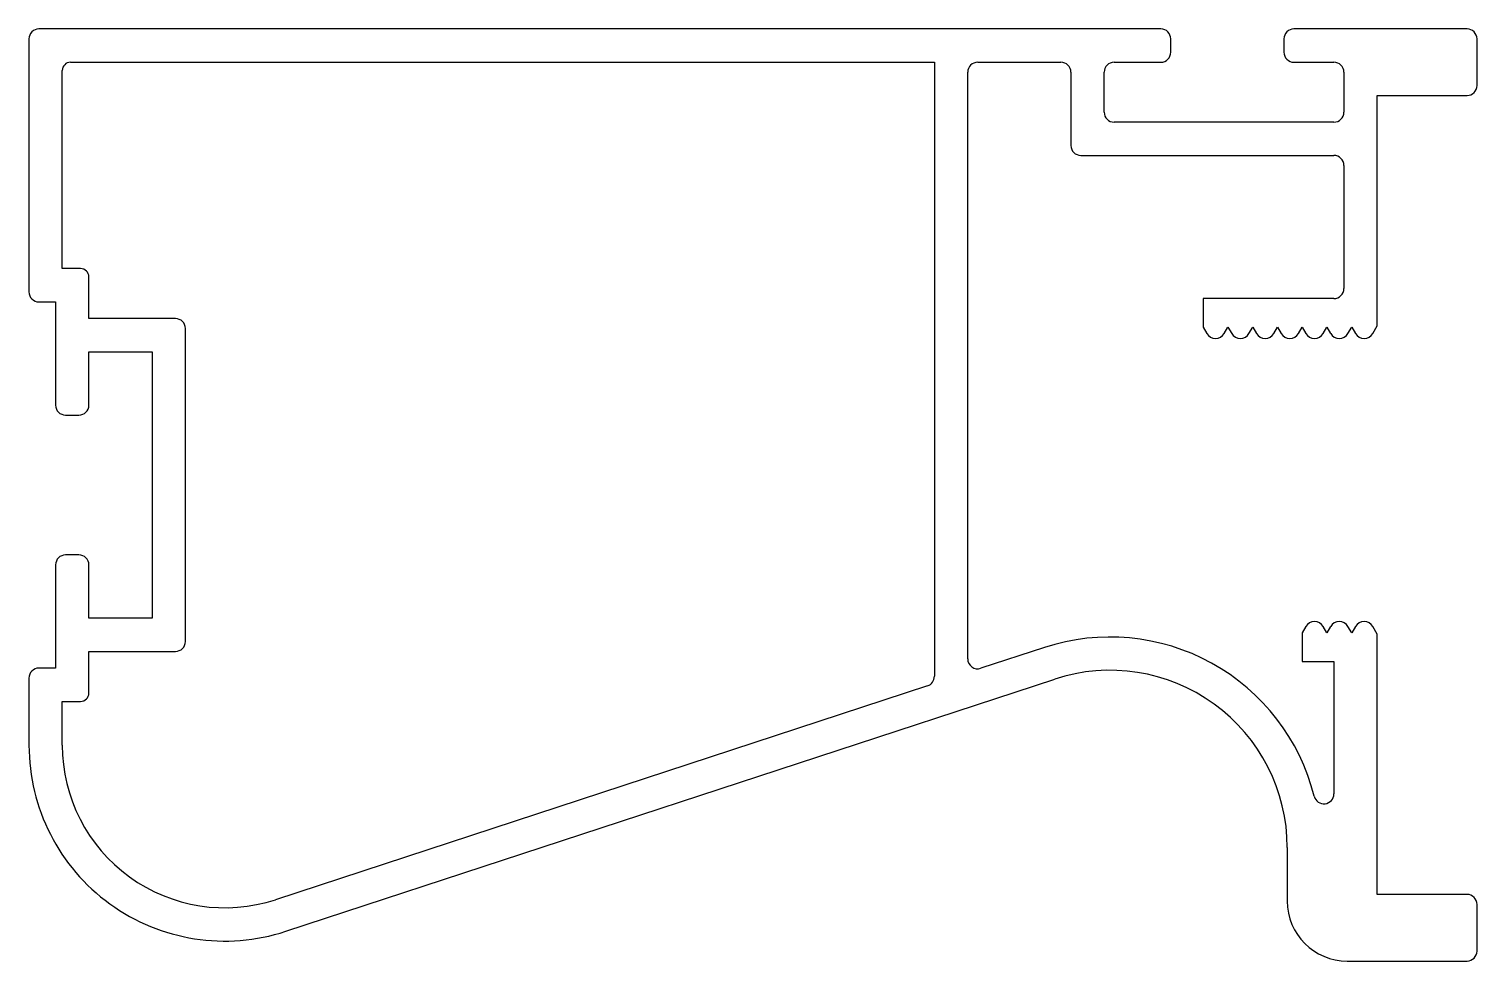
# Model space of a CAD drawing. Extents: x 1039.6 to 1083.1, y 729.2 to 757.2.
import ezdxf

# ---------------------------------------------------------------- set-up
doc = ezdxf.new("R2010")
doc.units = 0
doc.layers.get('0').update_dxf_attribs({"linetype": 'CONTINUOUS'})

msp = doc.modelspace()

# ---------------------------------------------------------------- linework, layer by layer
for p, q in [((1039.569, 756.933), (1039.569, 749.333)), ((1073.569, 757.233), (1039.869, 757.233)), ((1073.869, 756.533), (1073.869, 756.933)), ((1077.269, 756.933), (1077.269, 756.533)), ((1078.369, 757.233), (1077.569, 757.233)), ((1082.769, 757.233), (1078.369, 757.233)), ((1083.069, 755.533), (1083.069, 756.933)), ((1040.819, 756.233), (1066.769, 756.233)), ((1066.769, 756.233), (1066.769, 737.786)), ((1068.069, 756.233), (1070.569, 756.233)), ((1072.169, 756.233), (1073.569, 756.233)), ((1077.569, 756.233), (1078.769, 756.233)), ((1040.569, 750.033), (1040.569, 755.983)), ((1067.769, 738.311), (1067.769, 755.933)), ((1070.869, 755.933), (1070.869, 753.733)), ((1071.869, 754.733), (1071.869, 755.933)), ((1079.069, 755.933), (1079.069, 754.733)), ((1080.069, 755.233), (1082.769, 755.233)), ((1080.069, 748.314), (1080.069, 755.233)), ((1078.769, 754.433), (1072.169, 754.433)), ((1071.169, 753.433), (1078.769, 753.433)), ((1079.069, 753.133), (1079.069, 749.433)), ((1041.119, 750.033), (1040.569, 750.033)), ((1041.369, 748.533), (1041.369, 749.783)), ((1074.843, 749.133), (1074.843, 748.277)), ((1078.769, 749.133), (1074.843, 749.133)), ((1039.869, 749.033), (1040.369, 749.033)), ((1040.369, 749.033), (1040.369, 745.933)), ((1043.969, 748.533), (1041.369, 748.533)), ((1044.269, 738.833), (1044.269, 748.233)), ((1074.843, 748.277), (1074.955, 748.083)), ((1075.475, 748.083), (1075.587, 748.277)), ((1075.587, 748.277), (1075.699, 748.083)), ((1076.218, 748.083), (1076.33, 748.277)), ((1076.33, 748.277), (1076.442, 748.083)), ((1076.962, 748.083), (1077.074, 748.277)), ((1077.074, 748.277), (1077.186, 748.083)), ((1077.705, 748.083), (1077.817, 748.277)), ((1077.817, 748.277), (1077.929, 748.083)), ((1078.449, 748.083), (1078.561, 748.277)), ((1078.561, 748.277), (1078.672, 748.083)), ((1079.192, 748.083), (1079.304, 748.277)), ((1079.304, 748.277), (1079.416, 748.083)), ((1079.935, 748.083), (1080.069, 748.314)), ((1041.369, 745.933), (1041.369, 747.533)), ((1041.369, 747.533), (1043.269, 747.533)), ((1043.269, 747.533), (1043.269, 739.533)), ((1040.669, 745.633), (1041.069, 745.633)), ((1041.069, 741.433), (1040.669, 741.433)), ((1040.369, 741.133), (1040.369, 738.033)), ((1041.369, 739.533), (1041.369, 741.133)), ((1043.269, 739.533), (1041.369, 739.533)), ((1077.929, 739.283), (1077.817, 739.089)), ((1077.817, 739.089), (1077.817, 738.233)), ((1078.561, 739.089), (1078.449, 739.283)), ((1078.672, 739.283), (1078.561, 739.089)), ((1079.304, 739.089), (1079.192, 739.283)), ((1079.416, 739.283), (1079.304, 739.089)), ((1080.069, 739.051), (1079.935, 739.283)), ((1070.071, 738.652), (1068.163, 738.026)), ((1080.069, 731.233), (1080.069, 739.051)), ((1041.369, 738.533), (1043.969, 738.533)), ((1041.369, 737.283), (1041.369, 738.533)), ((1077.817, 738.233), (1078.769, 738.233)), ((1078.769, 738.233), (1078.769, 734.256)), ((1040.369, 738.033), (1039.869, 738.033)), ((1039.569, 737.733), (1039.569, 735.714)), ((1066.563, 737.501), (1046.972, 731.076)), ((1047.284, 730.126), (1070.383, 737.702)), ((1040.569, 737.033), (1041.119, 737.033)), ((1040.569, 735.714), (1040.569, 737.033)), ((1077.369, 732.641), (1077.369, 731.033)), ((1082.769, 731.233), (1080.069, 731.233)), ((1083.069, 729.533), (1083.069, 730.933)), ((1079.169, 729.233), (1082.769, 729.233))]:
    msp.add_line(p, q)
for centre, radius, start, end in [((1039.869, 756.933), 0.3, 90, 180), ((1073.569, 756.933), 0.3, 0, 90), ((1077.569, 756.933), 0.3, 90, 180), ((1082.769, 756.933), 0.3, 360, 90), ((1073.569, 756.533), 0.3, 270, 0), ((1077.569, 756.533), 0.3, 180, 270), ((1040.819, 755.983), 0.25, 90, 180), ((1068.069, 755.933), 0.3, 90, 180), ((1070.569, 755.933), 0.3, 0, 90), ((1072.169, 755.933), 0.3, 90, 180), ((1078.769, 755.933), 0.3, 0, 90), ((1082.769, 755.533), 0.3, 270, 360), ((1072.169, 754.733), 0.3, 180, 270), ((1078.769, 754.733), 0.3, 270, 0), ((1071.169, 753.733), 0.3, 180, 270), ((1078.769, 753.133), 0.3, 0, 90), ((1041.119, 749.783), 0.25, 0, 90), ((1039.869, 749.333), 0.3, 180, 270), ((1078.769, 749.433), 0.3, 270, 0), ((1043.969, 748.233), 0.3, 0, 90), ((1075.215, 748.233), 0.3, 210, 330), ((1075.959, 748.233), 0.3, 210, 330), ((1076.702, 748.233), 0.3, 210, 330), ((1077.445, 748.233), 0.3, 210, 330), ((1078.189, 748.233), 0.3, 210, 330), ((1078.932, 748.233), 0.3, 210, 330), ((1079.676, 748.233), 0.3, 210, 330), ((1040.669, 745.933), 0.3, 180, 270), ((1041.069, 745.933), 0.3, 270, 360), ((1040.669, 741.133), 0.3, 90, 180), ((1041.069, 741.133), 0.3, 0, 90), ((1078.189, 739.133), 0.3, 30, 150), ((1078.932, 739.133), 0.3, 30, 150), ((1079.676, 739.133), 0.3, 30, 150), ((1043.969, 738.833), 0.3, 270, 0), ((1072.043, 732.641), 6.326, 14.1127, 108.1584), ((1068.069, 738.311), 0.3, 180, 288.1585), ((1039.869, 737.733), 0.3, 90, 180), ((1066.469, 737.786), 0.3, 288.1585, 0), ((1072.043, 732.641), 5.326, 0, 108.1584), ((1041.119, 737.283), 0.25, 270, 0), ((1045.451, 735.714), 5.881, 180, 288.1585), ((1045.451, 735.714), 4.881, 180, 288.1585), ((1078.469, 734.256), 0.3, 194.1127, 0), ((1079.169, 731.033), 1.8, 180, 270), ((1082.769, 730.933), 0.3, 0, 90), ((1082.769, 729.533), 0.3, 270, 360)]:
    msp.add_arc(centre, radius, start, end)

doc.saveas('drawing.dxf')
